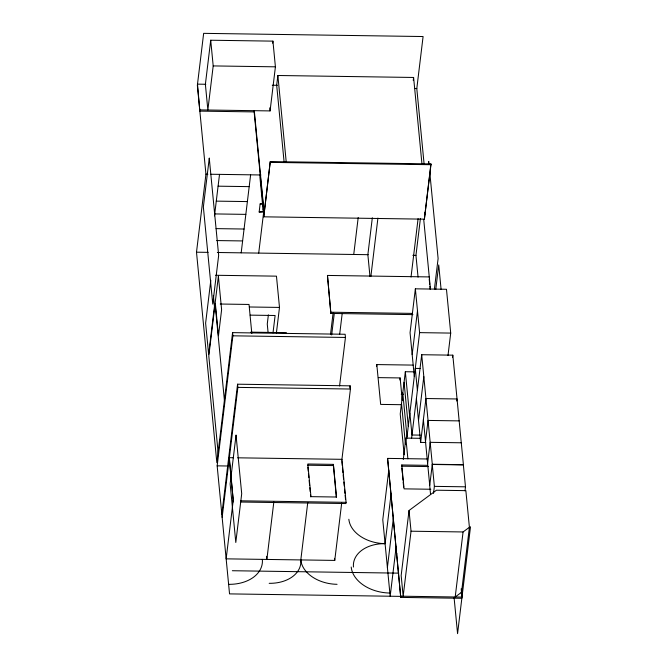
<?xml version="1.0" encoding="UTF-8"?>
<svg xmlns="http://www.w3.org/2000/svg" width="667" height="667" viewBox="0 0 667 667"><rect width="100%" height="100%" fill="white"/><g stroke="black" fill="none" stroke-linecap="round" stroke-linejoin="round"><path stroke-width="1" d="M205.811 84.267L197.499 84.142L199.842 111.114L254.144 111.906L263.974 213.59M210.714 40.228L205.378 84.325L207.862 110.005L213.198 65.916L210.714 40.228L272.928 41.137L275.413 66.825L270.077 110.914L199.992 109.897M339.578 385.96L345.448 337.452L345.139 334.267L232.583 332.633L216.85 462.665L196.498 252.193L205.945 174.17L197.357 85.368L203.652 33.35L423.095 36.535L416.8 88.553L424.095 163.94M214.491 215.875L219.518 174.37M210.805 280.315L205.619 323.161L208.646 354.427L214.449 306.47L213.373 295.381M254.144 111.906L254.285 110.68L264.124 212.373M241.179 252.843L250.625 174.821M401.517 596.39L229.54 593.888L217.159 465.849L232.891 335.818L232.583 332.633M272.678 43.188L272.928 41.137M260.238 174.962L259.947 177.397L263.14 210.455L263.432 208.012M221.836 514.24L237.577 384.2L350.125 385.834L350.433 389.028L341.821 460.238M222.144 517.425L237.877 387.385L237.577 384.2M264.541 211.864L259.155 211.998L260.13 203.952L262.806 203.702M422.019 164.499L413.598 77.464L277.864 75.496L276.68 85.243L284.092 161.914M258.713 253.101L263.682 212.031M270.268 161.581L263.757 216.825L424.387 219.16L430.974 164.707L430.899 163.907L270.268 161.581L263.757 216.825M233.233 500.325L226.146 558.846L334.751 560.413L341.704 502.926M268.384 314.866L267.267 324.054L268.051 332.124M273.011 332.858L275.112 315.499L250.142 315.132M276.405 332.925L279.49 307.42L276.463 276.155L215.549 275.271M266.875 559.438L273.837 501.943M429.265 276.922L327.464 275.438L330.865 313.432L412.94 314.624M337.06 584.309A34.134 23.712 6.9 0 1 300.809 559.947L307.77 502.434M330.865 313.432L327.464 275.438M330.507 334.517L333.116 312.923M331.666 334.951L334.284 313.357M339.711 334.034L342.196 313.473M353.735 254.477L358.204 217.517M336.293 497.223L333.375 464.374L307.812 463.999L310.972 496.657L336.535 497.023L333.375 464.374M349.875 387.902L350.125 385.834M372.328 217.792L367.867 254.686L369.968 276.43M370.86 276.471L377.931 218.051M237.635 457.812L341.929 459.321L346.09 502.334L345.94 503.552L240.612 502.026M376.563 366.575L376.805 364.574L413.098 365.099M413.248 80.39L413.598 77.464M426.93 458.971L387.585 458.396L400.759 597.407L461.847 598.299L461.247 592.079M411.022 277.055L418.092 218.634M388.736 470.485L382.775 519.76L390.17 596.223L396.131 546.948M399.875 379.973L400.117 377.939L378.339 377.622M418.059 277.155L415.95 255.386L420.418 218.426M428.339 164.432L428.714 161.381L429.014 164.482M414.666 371.861L405.336 371.727L400.225 413.99L404.16 454.744M447.991 355.544L450.709 333.091L446.473 289.278L415.366 288.828L410.055 332.716L414.29 376.522M430.899 163.907L424.387 219.16M353.46 567.058A34.142 23.72 6.9 0 1 385.084 543.655L391.17 493.347M412.173 354.619L417.484 310.73M387.394 567.55L393.355 518.267M427.489 465.341L401.776 464.966L401.626 466.183L428.364 466.575M403.285 459.53L405.878 438.102L420.343 438.311M406.778 438.586L419.601 332.633L415.366 288.828M396.607 554.402L396.748 553.176M411.614 438.044L421.702 354.719L452.81 355.169L463.398 464.691L432.291 464.24L421.702 354.719M418.509 420.51L423.82 376.622M434.417 289.028L438.111 258.554L429.815 172.753M409.038 510.497L401.167 575.513L403.168 596.223L411.039 531.207L409.038 510.497L436.443 490.212L465.858 490.645L469.401 527.28L461.531 592.296L455.202 596.982L463.073 531.958L469.401 527.28M435.751 289.511L438.728 264.924L441.095 289.436M400.759 597.407L387.585 458.396M425.813 442.488L420.627 442.413L425.938 398.524L457.045 398.974L456.795 401.017M425.496 441.562L428.056 420.427L459.163 420.885M427.614 463.465L430.173 442.329L461.281 442.788M432.291 464.24L429.706 485.593L430.574 494.555M433.525 493.413L434.375 486.368L432.258 464.465L463.365 464.916L465.483 486.818L464.999 490.845M452.559 357.212L452.81 355.169M470.502 526.78L457.57 633.65L454.085 597.599M259.155 211.998L264.14 211.539M213.198 65.916L275.413 66.825M272.261 85.234L277.447 85.309M414.724 88.519L416.8 88.553M270.343 162.373L430.974 164.707M205.945 174.17L207.879 174.204M210.789 174.245L260.939 174.971M218.084 186.176L249.191 186.635M216.275 201.134L247.382 201.584M260.13 203.952L262.673 203.985M214.732 213.924L245.84 214.374M216.066 228.623L244.064 229.031M216.7 240.562L242.621 240.937M196.498 252.193L208.137 252.359M217.334 252.493L368.251 254.686M412.84 255.336L415.95 255.386M220.227 304.027L249.024 304.452L251.826 333.458M249.55 306.987L279.49 307.42M331.015 312.214L412.048 313.39M419.601 332.633L450.709 333.091M250.767 332.158L286.401 332.675M232.891 335.818L345.448 337.452M420.46 368.476L415.274 368.392L417.392 390.303M237.877 387.385L350.433 389.028M401.259 394.239L403.335 394.272M401.392 404.702L380.657 404.402L376.805 364.574M420.277 435.117L411.981 435.001L409.863 413.098M233.508 457.754L229.373 457.687L233.383 501.918L229.223 458.913M307.662 465.216L333.233 465.591M217.159 465.849L227.48 466M434.375 486.368L465.483 486.818M430.824 489.253L404.085 488.861L401.776 464.966M240.762 500.809L346.09 502.334M411.039 531.207L463.073 531.958M232.341 570.727L398.749 573.145M400.909 596.19L461.989 597.082L461.189 588.786M424.546 212.581L424.746 214.707M423.712 219.451L430.448 289.178M429.214 279.156L429.715 284.267M429.907 286.31L430.207 289.37M423.378 419.66L429.731 485.368M416.391 398.608L420.627 442.413M405.336 371.727L409.571 415.533M404.06 382.291L408.296 426.096M402.776 392.855L407.012 436.668M400.117 377.939L402.293 400.408M405.878 438.102L407.879 458.813M401.501 403.427L405.444 444.172M401.817 468.176L402.301 473.153M402.493 475.146L402.976 480.123M403.168 482.116L403.652 487.093M341.879 461.564L342.271 465.666M342.471 467.709L342.971 472.836M343.163 474.879L343.563 478.981M343.855 482.049L344.255 486.143M344.556 489.219L344.947 493.313M345.147 495.364L345.539 499.458M334.551 558.346L334.751 560.413M277.864 75.496L286.276 162.523M307.862 467.259L308.254 471.344M308.454 473.378L308.846 477.464M309.146 480.523L309.638 485.626M309.838 487.669L310.23 491.754M310.53 494.814L310.722 496.857M269.776 107.829L270.077 110.914M266.575 556.328L266.775 558.396M224.404 400.325L215.091 303.952L208.796 355.97L218.409 455.444M300.809 559.921L300.809 559.947A34.134 23.712 6.9 0 1 269.185 583.325M385.084 543.655A34.142 23.72 6.9 0 1 348.841 519.268M389.862 593.038A36.418 25.296 6.9 0 1 351.201 567.025M262.348 559.371A36.418 25.296 6.9 0 1 228.614 584.334M209.263 158.196L203.36 206.962L212.756 304.127L218.659 255.369L209.263 158.196M218.384 276.288L215.233 302.293L218.468 335.743L221.611 309.738L218.384 276.288M236.043 435.176L230.14 483.934L235.801 542.479L241.704 493.713L236.043 435.176"/></g></svg>
